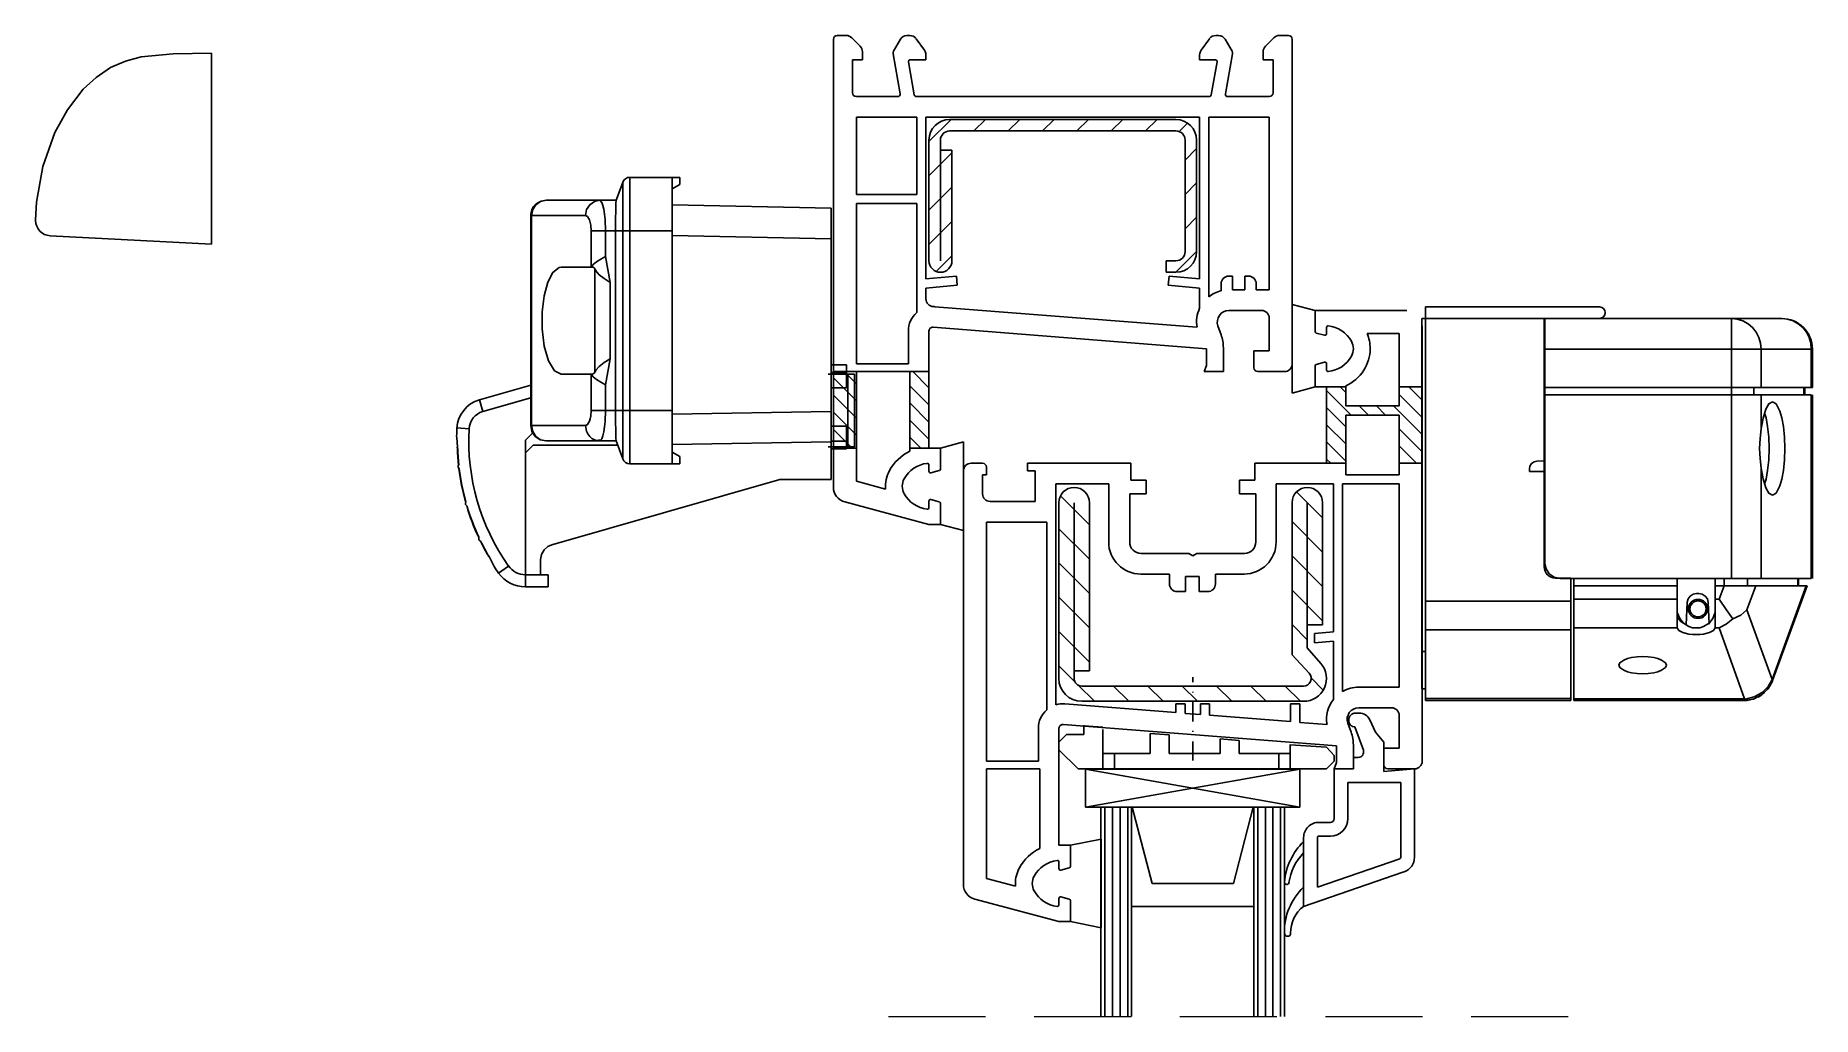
# Model space of a CAD drawing. Extents: x 169 to 401, y 116 to 245.
import ezdxf

# ---------------------------------------------------------------- set-up
doc = ezdxf.new("R2010")
doc.units = 0
doc.linetypes.add('DASHDOT', pattern=[5.039238, 2.519619, -1.25981, 0, -1.25981])
doc.linetypes.add('DASHED', pattern=[19.05, 12.7, -6.35])
doc.layers.get('0').update_dxf_attribs({"linetype": 'CONTINUOUS'})
for name, color, linetype in [('ARMIERUNG', 2, 'CONTINUOUS'), ('DICHTUNG', 2, 'CONTINUOUS'), ('GLAS', 4, 'CONTINUOUS'), ('GLAS-SCHRAFFUR', 9, 'CONTINUOUS'), ('HAUPTPROFIL', 1, 'CONTINUOUS'), ('TEXT', 50, 'CONTINUOUS'), ('ZUSATZPROFILE', 7, 'CONTINUOUS')]:
    doc.layers.add(name, color=color, linetype=linetype)
pattern_1 = [(135, (426.1003, 0), (1.122532, 1.122532), [])]

# ---------------------------------------------------------------- blocks, each defined once
blk = doc.blocks.new('A$C2CFD1AD0')
at = {"color": 7, "linetype": 'CONTINUOUS'}
for p, q in [((0, 12.5), (2.5, 12.46)), ((0, 11.45), (0, 12.5)), ((0, 1.05), (0, 11.45)), ((11.5, 1.6), (11.5, 1.55)), ((0, 0), (0, 1.05)), ((10.55, 0.55), (0, 0))]:
    blk.add_line(p, q, dxfattribs=at)
at = {"color": 7, "linetype": 'CONTINUOUS', "flags": 128}
blk.add_lwpolyline([(2.5, 12.46), (2.5, 12.46), (4.59, 12.26), (5.62, 11.99), (6.6, 11.56), (7.54, 10.92), (8.38, 10.14), (9.41, 8.8), (10.23, 7.31), (11.03, 5.08), (11.45, 2.74), (11.5, 1.6)], dxfattribs=at)
at = {"color": 7, "linetype": 'CONTINUOUS'}
blk.add_arc((10.5, 1.55), 1, 273, 360, dxfattribs=at)
blk = doc.blocks.new('okap standard')
at = {"xscale": 2, "yscale": 2, "zscale": 2}
blk.add_blockref('A$C2CFD1AD0', (-18.83, -17.6), dxfattribs=at)
blk = doc.blocks.new('okap akustyczny do EHA')
at = {"color": 7, "linetype": 'CONTINUOUS'}
for p, q in [((24.61, -2.65), (24.61, -3.59)), ((25.61, -2.65), (24.61, -2.65)), ((24.61, -3.59), (25.61, -4.17)), ((25.61, -2.65), (31.14, -2.65)), ((25.61, -9.65), (25.61, -2.65)), ((31.14, -9.65), (31.14, -2.65)), ((32.93, -5.65), (32.08, -3.31)), ((4.81, -6.7), (25.61, -6.26)), ((4.81, -6.7), (4.81, -10.7)), ((32.93, -5.65), (35.07, -5.65)), ((35.07, -5.65), (42.11, -5.65)), ((36.95, -7.65), (43.99, -7.65)), ((43.99, -7.65), (43.99, -35.15)), ((44.11, -7.65), (43.99, -7.65)), ((44.11, -35.15), (44.11, -7.65)), ((4.81, -10.7), (25.61, -10.26)), ((4.81, -10.7), (4.81, -33.28)), ((25.61, -33.15), (25.61, -9.65)), ((25.61, -9.65), (31.14, -9.65)), ((31.14, -33.15), (31.14, -9.65)), ((32.08, -9.65), (31.14, -9.65)), ((32.08, -9.65), (32.08, -33.15)), ((32.08, -9.65), (33.01, -9.65)), ((33.01, -33.15), (33.01, -9.65)), ((33.01, -9.65), (34.34, -9.65)), ((34.34, -13), (34.34, -9.65)), ((34.34, -9.65), (36.22, -9.65)), ((36.22, -14.4), (36.22, -9.65)), ((33.74, -16.4), (34.34, -13)), ((35.74, -28.18), (35.74, -14.62)), ((36.22, -14.4), (35.99, -14.4)), ((40.11, -14.4), (36.22, -14.4)), ((33.74, -26.4), (33.74, -16.4)), ((2.81, -27.2), (4.81, -27.2)), ((2.81, -27.2), (2.81, -28.2)), ((2.81, -30.2), (2.81, -28.2)), ((2.81, -28.2), (4.81, -28.2)), ((4.81, -30.2), (2.81, -30.2)), ((34.34, -33.15), (34.34, -29.8)), ((35.99, -28.4), (36.22, -28.4)), ((36.22, -28.4), (40.11, -28.4)), ((36.22, -33.15), (36.22, -28.4)), ((44.11, -29.85), (50.82, -31.78)), ((50.38, -33.32), (44.11, -31.52)), ((50.38, -33.32), (50.82, -31.78)), ((4.81, -33.28), (4.81, -37.28)), ((4.81, -33.28), (25.61, -33.64)), ((25.61, -40.15), (25.61, -33.15)), ((25.61, -33.15), (31.14, -33.15)), ((31.14, -40.15), (31.14, -33.15)), ((31.14, -33.15), (32.08, -33.15)), ((32.08, -33.15), (33.01, -33.15)), ((33.01, -33.15), (34.34, -33.15)), ((36.22, -33.15), (34.34, -33.15)), ((2.81, -37.2), (2.81, -35.2)), ((2.81, -35.2), (4.81, -35.2)), ((32.93, -37.14), (32.08, -39.49)), ((32.93, -37.15), (35.07, -37.15)), ((34.94, -37.02), (35.07, -37.15)), ((34.94, -37.08), (35.41, -37.11)), ((35.24, -37.07), (34.99, -37.07)), ((35.4, -37.08), (35.07, -37.15)), ((35.07, -37.15), (39.2, -37.15)), ((43.99, -35.15), (36.95, -35.15)), ((39.2, -37.15), (42.11, -37.15)), ((44.81, -37.07), (43.81, -36.07)), ((43.99, -35.15), (44.11, -35.15)), ((44.81, -37.07), (44.81, -38.7)), ((52.17, -35.55), (53.76, -35.46)), ((53.76, -35.46), (53.76, -35.46)), ((4.81, -37.2), (2.81, -37.2)), ((2.81, -38.2), (2.81, -37.2)), ((4.81, -38.2), (2.81, -38.2)), ((4.81, -37.28), (25.61, -37.64)), ((4.81, -37.28), (4.81, -42.2)), ((24.61, -39.21), (25.61, -38.63)), ((24.61, -40.15), (24.61, -39.21)), ((32.73, -37.7), (43.81, -37.7)), ((43.81, -37.7), (44.81, -38.7)), ((44.81, -38.7), (44.81, -54.67)), ((24.61, -40.15), (25.61, -40.15)), ((25.61, -40.15), (31.14, -40.15)), ((4.81, -42.2), (11.53, -42.2)), ((41.36, -50.75), (11.53, -42.2)), ((42.81, -54.67), (42.81, -52.67)), ((41.81, -56.27), (41.81, -54.67)), ((41.81, -54.67), (42.81, -54.67)), ((44.81, -54.67), (42.81, -54.67)), ((44.81, -54.67), (44.81, -56.27)), ((47.01, -53.53), (48.32, -54.45)), ((48.32, -54.45), (48.32, -54.45)), ((44.81, -56.27), (41.81, -56.27))]:
    blk.add_line(p, q, dxfattribs=at)
at = {"color": 7, "linetype": 'CONTINUOUS', "flags": 128}
for points in [[(32.08, -3.31), (31.93, -3.04), (31.71, -2.83), (31.44, -2.69), (31.14, -2.65)], [(32.08, -3.31), (32.08, -3.79), (32.08, -5.16), (32.08, -7.22), (32.08, -9.65)], [(33.01, -9.65), (33.01, -8.21), (32.99, -6.9), (32.96, -6.02), (32.93, -5.65)], [(34.34, -9.65), (34.39, -8.17), (34.46, -7.47), (34.55, -6.82), (34.66, -6.33), (34.8, -5.93), (35.07, -5.65)], [(35.07, -5.65), (35.79, -5.8), (36.4, -6.23), (36.8, -6.88), (36.95, -7.65)], [(44.11, -7.65), (44.11, -7.65), (44.11, -7.65), (44.11, -7.64), (44.11, -7.63), (44.11, -7.6), (44.1, -7.45), (43.96, -6.88), (43.86, -6.67), (43.77, -6.53), (43.53, -6.23), (43.2, -5.97), (42.76, -5.76), (42.11, -5.65)], [(43.99, -7.65), (43.85, -6.88), (43.44, -6.23), (42.83, -5.8), (42.11, -5.65)], [(36.22, -9.65), (36.27, -8.91), (36.34, -8.55), (36.43, -8.23), (36.68, -7.79), (36.95, -7.65)], [(36.22, -14.4), (35.93, -14.05), (35.49, -13.7), (34.94, -13.35), (34.34, -13)], [(35.63, -14.76), (35.59, -14.9), (35.15, -15.4), (34.51, -15.9), (33.74, -16.4)], [(35.65, -14.79), (35.73, -14.63), (35.82, -14.51), (35.91, -14.42), (35.96, -14.4), (35.97, -14.4), (35.97, -14.4), (35.99, -14.4)], [(40.11, -28.4), (40.99, -27.96), (41.78, -26.68), (42.35, -24.75), (42.62, -22.5), (42.62, -20.24), (42.37, -18.16), (41.89, -16.39), (41.21, -15.09), (40.39, -14.44), (40.11, -14.4)], [(33.74, -26.4), (34.51, -26.9), (35.15, -27.4), (35.59, -27.9), (35.63, -28.03)], [(34.34, -29.8), (34.04, -28.1), (33.74, -26.4)], [(36.22, -28.4), (35.93, -28.75), (35.49, -29.1), (34.94, -29.45), (34.34, -29.8)], [(35.99, -28.4), (35.97, -28.4), (35.97, -28.39), (35.96, -28.39), (35.91, -28.37), (35.82, -28.29), (35.73, -28.17), (35.65, -28.01)], [(32.08, -33.15), (32.08, -35.57), (32.08, -37.63), (32.08, -39.01), (32.08, -39.49)], [(32.93, -37.14), (32.96, -36.77), (32.99, -35.89), (33.01, -34.58), (33.01, -33.15)], [(34.34, -33.15), (34.39, -34.62), (34.46, -35.33), (34.55, -35.98), (34.66, -36.47), (34.8, -36.87), (34.94, -37.02)], [(36.95, -35.15), (36.68, -35.01), (36.43, -34.56), (36.34, -34.24), (36.27, -33.88), (36.22, -33.15)], [(36.95, -35.15), (36.82, -35.88), (36.64, -36.24), (36.4, -36.56), (36.1, -36.82), (35.76, -37.01), (35.4, -37.08)], [(44.11, -35.15), (43.96, -35.91), (43.53, -36.56), (42.88, -36.99), (42.11, -37.15)], [(43.99, -35.15), (43.85, -35.91), (43.44, -36.56), (42.83, -36.99), (42.11, -37.15)], [(53.67, -37.96), (53.72, -37.33), (53.79, -36.76), (53.8, -36.49)], [(32.08, -39.49), (31.93, -39.76), (31.71, -39.97), (31.44, -40.1), (31.14, -40.15)], [(53.46, -40.82), (53.61, -40.57), (53.62, -40.52), (53.62, -40.52)], [(53.62, -40.52), (53.62, -40.52), (53.62, -40.47), (53.53, -40.19)], [(52.44, -45.68), (52.63, -45.47), (52.65, -45.42), (52.65, -45.42)], [(52.65, -45.42), (52.65, -45.41), (52.66, -45.36), (52.61, -45.08)], [(42.81, -52.67), (42.7, -52.01), (42.37, -51.42), (41.87, -50.98), (41.36, -50.75)], [(50.63, -50.31), (50.85, -50.13), (50.88, -50.09), (50.88, -50.08)], [(50.88, -50.08), (50.88, -50.08), (50.9, -50.03), (50.9, -49.74)], [(48.9, -53.6), (49.21, -53), (49.48, -52.44), (49.56, -52.29)]]:
    blk.add_lwpolyline(points, dxfattribs=at)
at = {"color": 7, "linetype": 'CONTINUOUS'}
for centre, radius, start, end in [((49.7, -35.69), 4.07, 3.2218, 74), ((49.7, -35.69), 2.47, 3.2218, 74), ((23.81, -37.15), 28.4, 324.7782, 3.2218), ((23.81, -37.15), 30, 1.2547, 3.2218), ((23.81, -37.15), 29.87, 354.1503, 358.4482), ((23.81, -37.15), 29.91, 354.0789, 358.4482), ((23.81, -37.15), 29.87, 344.6054, 352.9395), ((23.81, -37.15), 29.91, 344.5369, 353.0109), ((23.81, -37.15), 29.87, 335.0605, 343.3946), ((23.81, -37.15), 29.91, 334.9871, 343.475), ((23.81, -37.15), 29.87, 329.5518, 333.8497), ((23.81, -37.15), 29.91, 329.5518, 333.9327), ((44.81, -51.97), 2.69, 270, 324.7782), ((44.81, -51.97), 4.29, 270, 324.7782), ((23.81, -37.15), 30, 324.7782, 326.7453)]:
    blk.add_arc(centre, radius, start, end, dxfattribs=at)
blk = doc.blocks.new('łącznik_akustyczny_do_EHA')
at = {"color": 7, "linetype": 'CONTINUOUS'}
for p, q in [((19, 51.26), (-3.75, 51.26)), ((19, 51.26), (19, 49.76)), ((3.5, 49.76), (-3.75, 49.76)), ((19, 49.76), (3.5, 49.76)), ((3.5, 45.76), (3.5, 49.76)), ((19, 49.76), (19, 45.76)), ((19, 49.76), (19.5, 49.76)), ((19.5, 6.17), (19.5, 49.76)), ((3.5, 17.26), (3.5, 45.76)), ((19, 45.76), (19, 12.75)), ((2, 15.76), (0, 15.76)), ((0, 15.76), (0, 12.75)), ((0, 12.75), (0, 8.99)), ((0, 12.75), (19, 12.75)), ((19, 12.75), (19, 8.99)), ((0, 0), (0, 8.99)), ((0, 8.99), (19, 8.99)), ((19, 8.99), (19, 0)), ((19, 6.17), (19.5, 6.17)), ((19.5, 1.26), (19.5, 6.17)), ((0, -0.24), (0, 0)), ((19, 0), (0, 0)), ((19, 1.26), (19.5, 1.26)), ((19, -0.24), (0, -0.24)), ((19, 0), (19, -0.24))]:
    blk.add_line(p, q, dxfattribs=at)
for centre, radius, start, end in [((-3.75, 50.51), 0.75, 90, 270), ((2, 17.26), 1.5, 270, 360)]:
    blk.add_arc(centre, radius, start, end, dxfattribs=at)
blk = doc.blocks.new('A$C306F5713')
at = {"color": 7, "linetype": 'CONTINUOUS'}
for p, q in [((1, 25), (13.21, 25)), ((1, 25), (1, 23)), ((11, 25), (16.5, 25)), ((13.21, 25), (16.5, 25)), ((13.21, 23), (13.21, 25)), ((1, 23), (13.21, 23)), ((1, 23), (1, 20.5)), ((13.21, 23), (15.15, 23)), ((13.21, 23), (13.21, 20.5)), ((15.15, 23), (18.43, 23)), ((15.15, 20.5), (15.15, 23)), ((18.43, 23), (18.5, 23)), ((18.43, 23), (18.43, 20.5)), ((18.5, 23), (18.5, 20.5)), ((1, 20.5), (13.21, 20.5)), ((1, 20.5), (1, 20)), ((1, 20), (13.21, 20)), ((1, 9), (1, 20)), ((13.21, 20.5), (13.21, 20)), ((13.21, 20.5), (15.15, 20.5)), ((13.21, 20), (13.21, 8)), ((13.21, 20), (14.66, 20)), ((15.15, 20), (13.21, 20)), ((14.66, 20), (14.66, 20.5)), ((15.15, 20.5), (18.43, 20.5)), ((15.15, 17.78), (15.15, 20)), ((15.15, 20), (18.43, 20)), ((17.95, 20.5), (17.95, 20)), ((18, 20), (18, 20.5)), ((18.43, 20.5), (18.5, 20.5)), ((18.43, 20), (18.43, 8)), ((18.5, 20), (18.5, 8)), ((0, 15), (0, 15.17)), ((0.47, 15.67), (1, 15.7)), ((15.15, 8), (15.15, 15.22)), ((1, 15), (0, 15)), ((13.21, 8), (2, 8)), ((2.9, 8), (2.9, 7.5)), ((2.9, 7.5), (2.9, 6.63)), ((2.9, 7.5), (9.65, 7.5)), ((9.65, 8), (9.65, 7.5)), ((9.65, 7.5), (9.65, 6.63)), ((11.08, 7), (10.92, 7)), ((12.15, 8), (12.15, 7.5)), ((12.15, 7.5), (12.15, 6.63)), ((12.15, 7.5), (12.73, 7.5)), ((12.73, 7.5), (12.4, 6.63)), ((12.73, 8), (13.04, 8)), ((12.73, 7.5), (12.73, 8)), ((12.73, 7.5), (14.8, 7.5)), ((13.21, 8), (15.15, 8)), ((14.8, 7.5), (14.22, 5.94)), ((14.25, 8), (14.25, 7.5)), ((14.8, 7.5), (18.09, 7.5)), ((18.43, 8), (15.15, 8)), ((15.86, 1.38), (18.09, 7.5)), ((18.15, 7.5), (15.9, 1.32)), ((17.54, 7.5), (17.54, 8)), ((17.58, 8), (17.58, 7.5)), ((18.09, 7.5), (18.15, 7.5)), ((2.9, 6.63), (9.65, 6.63)), ((2.9, 6.63), (2.9, 4.75)), ((9.65, 6.63), (9.65, 6)), ((9.65, 6), (9.65, 4.77)), ((10.32, 6.43), (10.24, 4.96)), ((11.75, 5.01), (11.68, 6.43)), ((12.15, 6.63), (12.4, 6.63)), ((12.15, 6.63), (12.15, 6)), ((12.15, 6), (12.15, 4.77)), ((14.22, 5.94), (15.86, 1.38)), ((2.9, 4.75), (2.9, 0.12)), ((9.65, 4.75), (2.9, 4.75)), ((9.65, 4.75), (9.65, 4.77)), ((12.15, 4.77), (12.15, 4.75)), ((12.15, 4.75), (12.4, 4.75)), ((12.4, 4.75), (14.06, 0.12)), ((15.86, 1.38), (15.85, 1.34)), ((15.89, 1.28), (15.9, 1.32)), ((14.06, 0.12), (2.9, 0.12)), ((2.9, 0.12), (2.9, 0)), ((14.08, 0), (14.02, 0)), ((14.06, 0.12), (14.12, 0.1)), ((14.02, 0), (2.9, 0)), ((14.02, 0), (11.15, 0))]:
    blk.add_line(p, q, dxfattribs=at)
at = {"color": 7, "linetype": 'CONTINUOUS', "flags": 128}
for points in [[(13.21, 25), (13.59, 24.96), (13.95, 24.85), (14.29, 24.66), (14.58, 24.41), (14.82, 24.11), (15, 23.77), (15.11, 23.39), (15.15, 23)], [(18.43, 23), (18.39, 23.39), (18.28, 23.77), (18.11, 24.11), (17.87, 24.41), (17.57, 24.66), (17.24, 24.85), (16.88, 24.96), (16.5, 25)], [(15.89, 19.55), (15.66, 19.43), (15.45, 19.07), (15.27, 18.49), (15.15, 17.78)], [(15.37, 18.83), (15.47, 18.51), (15.57, 17.94), (15.64, 17.25), (15.67, 16.5), (15.64, 15.75), (15.57, 15.06), (15.47, 14.49), (15.37, 14.17)], [(15.89, 13.45), (16.12, 13.57), (16.38, 14.06), (16.5, 14.49), (16.61, 15.06), (16.68, 15.75), (16.7, 16.5), (16.68, 17.25), (16.61, 17.94), (16.5, 18.51), (16.38, 18.94), (16.12, 19.43), (15.89, 19.55)], [(15.15, 15.22), (15.08, 15.84), (15.05, 16.5), (15.08, 17.16), (15.15, 17.78)], [(0, 15.17), (0.03, 15.35), (0.14, 15.51), (0.3, 15.63), (0.47, 15.67)], [(15.15, 15.22), (15.27, 14.51), (15.45, 13.93), (15.66, 13.57), (15.89, 13.45)], [(2, 8), (1.62, 8.08), (1.29, 8.29), (1.08, 8.62), (1, 9)], [(10.92, 7), (10.7, 6.96), (10.51, 6.84), (10.37, 6.65), (10.32, 6.43)], [(11.68, 6.43), (11.63, 6.65), (11.49, 6.84), (11.3, 6.96), (11.08, 7)], [(12.4, 6.63), (12.87, 5.96), (13.29, 5.34)], [(13.29, 5.34), (13.83, 5.6), (14.22, 5.94)], [(9.65, 5.47), (9.67, 5.43), (9.92, 5.16), (10.06, 5.07)], [(12.15, 4.75), (12.04, 4.59), (11.77, 4.45), (11.38, 4.35), (11.14, 4.33), (10.9, 4.32), (10.66, 4.33), (10.42, 4.35), (10.03, 4.45), (9.76, 4.59), (9.65, 4.75)], [(12.12, 5.71), (11.98, 5.37), (11.74, 5.07), (11.37, 4.84), (11.14, 4.77), (10.9, 4.75), (10.66, 4.77), (10.43, 4.84), (10.06, 5.07), (9.82, 5.37), (9.68, 5.71)], [(13.29, 5.34), (12.86, 4.99), (12.4, 4.75)], [(8.95, 2.31), (8.89, 2.47), (8.64, 2.65), (8.4, 2.75), (8.13, 2.81), (7.77, 2.86), (7.4, 2.88), (7.03, 2.86), (6.67, 2.81), (6.4, 2.75), (6.16, 2.65), (5.91, 2.47), (5.85, 2.31)], [(5.85, 2.31), (5.91, 2.16), (6.16, 1.98), (6.4, 1.88), (6.67, 1.82), (7.03, 1.77), (7.4, 1.75), (7.77, 1.77), (8.13, 1.82), (8.4, 1.88), (8.64, 1.98), (8.89, 2.16), (8.95, 2.31)], [(14.08, 0), (14.65, 0.1), (15.18, 0.37), (15.6, 0.78), (15.89, 1.28)], [(15.85, 1.34), (15.6, 0.91), (15.21, 0.52), (14.7, 0.24), (14.12, 0.1)], [(15.85, 1.34), (15.85, 1.3), (15.85, 1.27), (15.85, 1.24), (15.87, 1.24), (15.87, 1.25), (15.88, 1.26), (15.89, 1.28)], [(14.12, 0.1), (14.15, 0.1), (14.17, 0.08), (14.19, 0.06), (14.19, 0.03), (14.16, 0.01), (14.13, 0), (14.08, 0)]]:
    blk.add_lwpolyline(points, dxfattribs=at)
at = {"color": 7, "linetype": 'CONTINUOUS'}
for radius in [0.625, 0.525]:
    blk.add_circle((11.02, 6), radius, dxfattribs=at)
for centre, start, end in [((16.5, 23), 0, 90), ((14.02, 2), 319.148, 340), ((14.02, 2), 271.1658, 291.8144), ((14.02, 2), 297.7692, 313.2838)]:
    blk.add_arc(centre, 2, start, end, dxfattribs=at)
blk = doc.blocks.new('NAWIEWNIK_EHA')
at = {"xscale": -2, "yscale": 2, "zscale": 2}
blk.add_blockref('A$C306F5713', (31.72, -2.76), dxfattribs=at)
blk = doc.blocks.new('nawiewnik EHA')
at = {"color": 7}
blk.add_blockref('NAWIEWNIK_EHA', (16.51, -57.05), dxfattribs=at)

msp = doc.modelspace()

# ---------------------------------------------------------------- hatches: boundary and pattern name
h = msp.add_hatch()
h.set_pattern_fill('ANSI31', scale=0.5, angle=180, style=0)
h.set_pattern_definition(pattern_1)
h.paths.add_polyline_path([(283.19, 200.89), (285.69, 200.89), (285.69, 190.89), (283.19, 190.89)])
h.paths.add_polyline_path([(273.19, 200.89), (276.19, 200.89), (276.19, 190.89), (273.19, 190.89)])
h = msp.add_hatch()
h.set_pattern_fill('ANSI31', scale=0.5, angle=180, style=0)
h.set_pattern_definition(pattern_1)
h.paths.add_polyline_path([(347.19, 195.19), (340.19, 195.19), (340.19, 188.89), (337.69, 188.89), (337.69, 198.89), (340.19, 198.89), (340.19, 196.39), (347.19, 196.39), (347.19, 198.89), (350.19, 198.89), (350.19, 188.89), (347.19, 188.89)])

# ---------------------------------------------------------------- linework, layer by layer
at = {"color": 7}
for p, q in [((285.69, 231), (288.58, 233.89)), ((291.57, 232.39), (293.07, 233.89)), ((296.06, 232.39), (297.56, 233.89)), ((300.55, 232.39), (302.05, 233.89)), ((305.04, 232.39), (306.54, 233.89)), ((309.53, 232.39), (311.03, 233.89)), ((314.02, 232.39), (315.52, 233.89)), ((318.42, 232.3), (319.52, 233.41)), ((285.69, 226.51), (288.69, 229.51)), ((319.19, 228.58), (320.69, 230.08)), ((319.19, 224.09), (320.69, 225.59)), ((285.69, 222.02), (288.69, 225.02)), ((319.19, 219.6), (320.69, 221.1)), ((285.69, 217.53), (288.69, 220.53)), ((317.97, 213.89), (320.69, 216.61)), ((286.64, 213.99), (288.69, 216.04)), ((276.19, 200.89), (273.19, 200.89)), ((282.99, 200.89), (285.69, 200.89)), ((285.69, 190.89), (285.69, 200.89)), ((337.69, 198.89), (340.19, 198.89)), ((347.19, 198.89), (350.19, 198.89)), ((276.19, 190.89), (273.19, 190.89)), ((285.69, 190.89), (283.19, 190.89)), ((337.69, 188.89), (340.19, 188.89)), ((347.19, 188.89), (350.19, 188.89)), ((302.88, 184.61), (306.67, 180.82)), ((333.77, 185.15), (337.17, 181.75)), ((302.67, 180.33), (306.67, 176.33)), ((333.17, 181.26), (337.17, 177.26)), ((333.17, 176.77), (337.17, 172.77)), ((302.67, 175.84), (306.67, 171.84)), ((333.17, 172.28), (337.17, 168.28)), ((302.67, 171.35), (306.67, 167.35)), ((333.17, 167.79), (335.17, 165.79)), ((302.67, 166.86), (306.67, 162.86)), ((302.67, 162.37), (304.79, 160.25)), ((335.67, 160.8), (337.26, 159.21)), ((305.2, 159.85), (307.32, 157.73)), ((309.81, 159.73), (311.81, 157.73)), ((314.3, 159.73), (316.3, 157.73)), ((318.79, 159.73), (320.79, 157.73)), ((323.28, 159.73), (325.28, 157.73)), ((327.77, 159.73), (329.77, 157.73)), ((332.26, 159.73), (334.26, 157.73))]:
    msp.add_line(p, q, dxfattribs=at)
at = {"color": 7, "linetype": 'CONTINUOUS'}
for p, q in [((272.52, 200.56), (275.06, 200.56)), ((275.06, 200.56), (275.06, 191.06)), ((275.96, 200.56), (275.06, 200.56)), ((275.96, 200.56), (275.96, 191.06)), ((275.06, 191.06), (272.52, 191.06)), ((275.06, 191.06), (275.96, 191.06))]:
    msp.add_line(p, q, dxfattribs=at)
at = {"color": 5, "linetype": 'DASHED', "lineweight": 0}
msp.add_line((280.39, 116.47), (374.17, 116.47), dxfattribs=at)
at = {"layer": 'ARMIERUNG', "color": 7}
for p, q in [((288.39, 233.89), (317.99, 233.89)), ((285.69, 215.39), (285.69, 231.19)), ((287.19, 231.19), (287.19, 215.39)), ((317.99, 232.39), (288.39, 232.39)), ((319.19, 216.59), (319.19, 231.19)), ((320.69, 231.19), (320.69, 216.59)), ((287.19, 229.89), (288.69, 229.89)), ((288.69, 229.89), (288.69, 215.39)), ((287.19, 213.89), (287.19, 213.89)), ((316.69, 215.39), (317.99, 215.39)), ((316.69, 213.89), (316.69, 215.39)), ((317.99, 213.89), (316.69, 213.89)), ((302.67, 160.73), (302.67, 183.73)), ((302.67, 160.73), (302.67, 183.73)), ((302.67, 160.73), (302.67, 183.73)), ((304.67, 183.73), (304.67, 160.73)), ((306.67, 183.73), (306.67, 161.73)), ((306.67, 183.73), (306.67, 161.73)), ((306.67, 161.73), (306.67, 183.73)), ((306.67, 161.73), (306.67, 183.73)), ((333.17, 163.82), (333.17, 183.73)), ((333.17, 163.82), (333.17, 183.73)), ((333.17, 183.73), (333.17, 163.82)), ((333.17, 183.73), (333.17, 163.82)), ((335.17, 183.73), (335.17, 164.73)), ((337.17, 183.73), (337.17, 167.73)), ((337.17, 183.73), (337.17, 167.73)), ((337.17, 167.73), (337.17, 183.73)), ((337.17, 167.73), (337.17, 183.73)), ((335.17, 167.73), (337.17, 167.73)), ((337.17, 167.73), (335.17, 167.73)), ((335.17, 167.73), (337.17, 167.73)), ((335.17, 167.73), (337.17, 167.73)), ((335.17, 167.73), (335.17, 164.73)), ((335.17, 164.73), (335.17, 167.73)), ((335.17, 164.73), (335.17, 167.73)), ((335.41, 161.4), (333.17, 163.82)), ((335.41, 161.4), (333.17, 163.82)), ((333.17, 163.82), (335.41, 161.4)), ((333.17, 163.82), (335.41, 161.4)), ((335.17, 164.73), (336.94, 162.69)), ((335.17, 164.73), (336.94, 162.69)), ((336.94, 162.69), (335.17, 164.73)), ((336.94, 162.69), (335.17, 164.73)), ((306.67, 161.73), (304.67, 161.73)), ((306.67, 161.73), (304.67, 161.73)), ((304.67, 161.73), (306.67, 161.73)), ((304.67, 161.73), (306.67, 161.73)), ((304.67, 161.73), (304.67, 160.73)), ((304.67, 160.73), (304.67, 161.73)), ((304.67, 160.73), (304.67, 161.73)), ((305.67, 159.73), (334.67, 159.73)), ((305.67, 159.73), (334.67, 159.73)), ((334.67, 159.73), (305.67, 159.73)), ((334.67, 159.73), (305.67, 159.73)), ((334.67, 157.73), (305.67, 157.73)), ((334.67, 157.73), (305.67, 157.73)), ((305.67, 157.73), (334.67, 157.73)), ((305.67, 157.73), (334.67, 157.73))]:
    msp.add_line(p, q, dxfattribs=at)
for centre, radius, start, end in [((288.39, 231.19), 2.7, 90, 180), ((317.99, 231.19), 2.7, 0, 90), ((288.39, 231.19), 1.2, 90, 180), ((317.99, 231.19), 1.2, 0, 90), ((317.99, 216.59), 1.2, 270, 360), ((317.99, 216.59), 2.7, 270, 360), ((287.19, 215.39), 1.5, 180, 270), ((287.19, 215.39), 1.5, 270, 360), ((304.67, 183.73), 2, 0, 180), ((304.67, 183.73), 2, 0, 180), ((304.67, 183.73), 2, 0, 180), ((335.17, 183.73), 2, 0, 180), ((335.17, 183.73), 2, 0, 180), ((335.17, 183.73), 2, 0, 180), ((335.17, 183.73), 2, 0, 180), ((334.67, 160.73), 3, 270, 40.9661), ((334.67, 160.73), 3, 270, 40.9661), ((334.67, 160.73), 3, 270, 40.9661), ((305.67, 160.73), 3, 180, 270), ((305.67, 160.73), 3, 180, 270), ((305.67, 160.73), 3, 180, 270), ((305.67, 160.73), 3, 180, 270), ((305.67, 160.73), 1, 180, 270), ((305.67, 160.73), 1, 180, 270), ((305.67, 160.73), 1, 180, 270), ((305.67, 160.73), 1, 180, 270), ((334.67, 160.73), 1, 270, 42.7348), ((334.67, 160.73), 1, 270, 42.7348), ((334.67, 160.73), 1, 270, 42.7348)]:
    msp.add_arc(centre, radius, start, end, dxfattribs=at)
at = {"layer": 'DICHTUNG', "color": 7}
for p, q in [((336.19, 208.89), (333.19, 209.69)), ((333.19, 209.69), (333.19, 198.08)), ((336.19, 198.89), (333.19, 198.08)), ((290.19, 191.69), (287.19, 190.89)), ((290.19, 191.69), (290.19, 180.08)), ((287.19, 180.89), (290.19, 180.08)), ((308.19, 139.69), (304.19, 138.89)), ((308.19, 139.69), (308.19, 128.08)), ((304.19, 128.89), (308.19, 128.08))]:
    msp.add_line(p, q, dxfattribs=at)
for centre, major_axis, start_param, end_param in [((340.68, 133.32), (8.53, 0), 2.350255, 3.052757), ((339.88, 132.93), (7.19, 0), 2.379613, 2.991072), ((340.21, 127.56), (8.03, 0), 2.329734, 3.167676), ((332.48, 134.05), (0.3, 0), 3.053157, 4.712389), ((332.48, 134.05), (0.3, 0), 4.712389, 6.133203), ((337.27, 127.47), (4.29, 0), 2.218295, 3.163411), ((332.59, 127.37), (0.4, 0), 3.167676, 4.712389)]:
    msp.add_ellipse(centre, major_axis=major_axis, ratio=1, start_param=start_param, end_param=end_param, dxfattribs=at)
at = {"layer": 'DICHTUNG'}
msp.add_ellipse((332.59, 127.37), major_axis=(0.4, 0), ratio=1, start_param=4.712389, end_param=6.305004, dxfattribs=at)
at = {"layer": 'GLAS', "color": 7}
for p, q in [((303.69, 153.39), (302.69, 152.39)), ((305.94, 153.39), (303.69, 153.39)), ((305.84, 154.52), (305.79, 154.52)), ((308.44, 154.33), (305.94, 154.52)), ((305.94, 153.39), (305.94, 154.52)), ((306.04, 154.52), (306.09, 154.52)), ((308.44, 150.89), (308.44, 154.05)), ((314.6, 153.53), (317.1, 153.33)), ((314.6, 150.89), (314.6, 153.53)), ((302.69, 152.39), (302.69, 151.39)), ((302.69, 151.39), (305.19, 148.89)), ((317.1, 150.89), (317.1, 153.33)), ((323.77, 152.81), (326.27, 152.61)), ((323.77, 150.89), (323.77, 152.81)), ((326.27, 150.89), (326.27, 152.61)), ((332.94, 150.89), (332.94, 152.08)), ((337.69, 151.71), (332.94, 152.04)), ((338.69, 150.63), (337.69, 151.71)), ((305.94, 148.89), (305.19, 148.89)), ((308.44, 148.89), (305.94, 148.89)), ((306.18, 148.87), (306.18, 143.87)), ((334.18, 148.87), (306.18, 148.87)), ((308.44, 150.89), (308.44, 148.89)), ((308.44, 150.89), (309.94, 150.89)), ((308.44, 148.89), (309.94, 148.89)), ((309.94, 150.89), (314.6, 150.89)), ((309.94, 150.89), (309.94, 148.89)), ((309.94, 148.89), (331.44, 148.89)), ((317.1, 150.89), (323.77, 150.89)), ((326.27, 150.89), (331.44, 150.89)), ((331.44, 150.89), (332.94, 150.89)), ((331.44, 150.89), (331.44, 148.89)), ((331.44, 148.89), (332.94, 148.89)), ((332.94, 150.89), (332.94, 148.89)), ((335.44, 148.89), (332.94, 148.89)), ((334.18, 143.87), (334.18, 148.87)), ((337.69, 148.89), (335.44, 148.89)), ((337.69, 148.89), (338.69, 149.89)), ((338.69, 149.89), (338.69, 150.63)), ((306.18, 143.87), (334.18, 143.87)), ((312.18, 143.87), (308.18, 143.87)), ((308.18, 143.87), (308.18, 116.47)), ((312.18, 143.87), (312.18, 116.47)), ((332.18, 143.87), (328.18, 143.87)), ((328.18, 143.87), (328.18, 116.47)), ((332.18, 143.87), (332.18, 116.47))]:
    msp.add_line(p, q, dxfattribs=at)
at = {"layer": 'GLAS-SCHRAFFUR', "color": 7}
for p, q in [((334.18, 143.87), (306.18, 148.87)), ((306.18, 143.87), (334.18, 148.87)), ((308.68, 143.87), (308.68, 116.47)), ((309.68, 143.87), (309.68, 116.47)), ((310.68, 143.87), (310.68, 116.47)), ((311.68, 143.87), (311.68, 116.47)), ((314.86, 133.87), (312.28, 143.87)), ((328.08, 143.87), (325.51, 133.87)), ((328.68, 143.87), (328.68, 116.47)), ((329.68, 143.87), (329.68, 116.47)), ((330.68, 143.87), (330.68, 116.47)), ((331.68, 143.87), (331.68, 116.47)), ((314.86, 133.87), (325.51, 133.87)), ((312.28, 130.87), (328.08, 130.87))]:
    msp.add_line(p, q, dxfattribs=at)
at = {"layer": 'HAUPTPROFIL', "color": 7}
for p, q in [((273.19, 244.39), (273.19, 185.77)), ((274.87, 244.89), (273.69, 244.89)), ((276.69, 243.48), (275.58, 244.59)), ((281.95, 244.39), (281.05, 242.84)), ((283.18, 244.89), (282.81, 244.89)), ((285.09, 242.95), (283.99, 244.47)), ((322.38, 244.47), (321.28, 242.95)), ((323.56, 244.89), (323.19, 244.89)), ((325.32, 242.84), (324.42, 244.39)), ((330.79, 244.59), (329.68, 243.48)), ((332.69, 244.89), (331.5, 244.89)), ((333.19, 201.89), (333.19, 244.39)), ((276.99, 241.69), (276.99, 242.77)), ((280.99, 242.5), (281.92, 237.24)), ((285.29, 241.69), (285.29, 242.36)), ((321.09, 242.36), (321.09, 241.69)), ((324.45, 237.24), (325.38, 242.5)), ((329.39, 242.77), (329.39, 241.69)), ((275.69, 237.39), (275.69, 241.69)), ((275.69, 241.69), (276.99, 241.69)), ((283.77, 237.13), (283.01, 241.45)), ((283.2, 241.69), (285.29, 241.69)), ((321.09, 241.69), (323.17, 241.69)), ((323.36, 241.45), (322.6, 237.13)), ((329.39, 241.69), (330.69, 241.69)), ((330.69, 241.69), (330.69, 237.39)), ((281.62, 236.89), (276.19, 236.89)), ((322.31, 236.89), (284.06, 236.89)), ((330.19, 236.89), (324.75, 236.89)), ((284.09, 234.19), (276.19, 234.19)), ((276.19, 234.19), (276.19, 224.09)), ((284.09, 224.09), (284.09, 234.19)), ((321.09, 234.19), (285.29, 234.19)), ((285.29, 234.19), (285.29, 213.04)), ((321.09, 213.04), (321.09, 234.19)), ((330.19, 234.19), (322.29, 234.19)), ((322.29, 234.19), (322.29, 210.69)), ((330.19, 211.59), (330.19, 234.19)), ((276.19, 224.09), (284.09, 224.09)), ((284.09, 222.89), (276.19, 222.89)), ((276.19, 222.89), (276.19, 201.89)), ((284.09, 208.62), (284.09, 222.89)), ((285.29, 213.04), (289.29, 213.39)), ((289.39, 212.19), (285.29, 211.83)), ((285.29, 211.83), (285.29, 210.4)), ((289.29, 213.39), (289.39, 212.19)), ((316.98, 212.19), (317.09, 213.39)), ((321.09, 211.83), (316.98, 212.19)), ((317.09, 213.39), (321.09, 213.04)), ((321.09, 209.18), (321.09, 211.83)), ((323.89, 211.47), (323.89, 212.39)), ((324.89, 213.39), (325.39, 213.39)), ((325.39, 213.39), (325.39, 211.59)), ((325.39, 211.59), (326.99, 211.59)), ((326.99, 211.59), (326.99, 213.39)), ((326.99, 213.39), (327.49, 213.39)), ((328.49, 212.39), (328.49, 211.59)), ((328.49, 211.59), (330.19, 211.59)), ((286.44, 209.39), (320.74, 206.69)), ((286.44, 209.39), (286.44, 209.39)), ((284.09, 208.62), (284.09, 208.62)), ((323.89, 205.7), (323.47, 206.88)), ((324.89, 208.89), (329.19, 208.89)), ((330.19, 207.89), (330.19, 203.59)), ((348.19, 208.89), (336.19, 208.89)), ((336.19, 208.89), (336.19, 206.13)), ((350.19, 149.89), (350.19, 206.89)), ((282.99, 201.89), (282.99, 206.2)), ((285.69, 190.89), (285.69, 206.2)), ((286.22, 206.7), (321.99, 203.89)), ((336.33, 205.94), (337.43, 205.64)), ((337.69, 205.84), (337.69, 206.69)), ((347.19, 205.89), (342.99, 205.89)), ((347.19, 196.39), (347.19, 205.89)), ((321.99, 203.89), (321.99, 201.71)), ((324.19, 200.89), (324.19, 204.02)), ((330.19, 203.59), (328.19, 203.59)), ((328.19, 203.59), (328.19, 201.39)), ((276.19, 201.89), (282.99, 201.89)), ((276.19, 200.89), (276.19, 186.54)), ((282.99, 200.89), (276.19, 200.89)), ((283.19, 200.89), (282.99, 200.89)), ((283.19, 190.47), (283.19, 200.89)), ((321.99, 201.71), (321.69, 200.89)), ((321.69, 200.89), (324.19, 200.89)), ((328.69, 200.89), (332.19, 200.89)), ((336.19, 201.64), (336.19, 198.89)), ((337.43, 202.13), (336.33, 201.84)), ((337.69, 201.09), (337.69, 201.94)), ((336.19, 198.89), (337.69, 198.89)), ((337.69, 198.89), (337.69, 188.89)), ((340.19, 199), (340.19, 196.39)), ((340.19, 196.39), (347.19, 196.39)), ((340.19, 195.19), (347.19, 195.19)), ((340.19, 187.39), (340.19, 195.19)), ((347.19, 195.19), (347.19, 187.39)), ((287.19, 190.89), (285.69, 190.89)), ((287.19, 188.13), (287.19, 190.89)), ((285.69, 188.69), (285.69, 187.84)), ((292.69, 188.89), (291.19, 188.89)), ((293.19, 187.39), (293.19, 188.39)), ((312.09, 188.89), (298.59, 188.89)), ((298.59, 188.89), (298.59, 187.89)), ((312.09, 186.69), (312.09, 188.89)), ((337.69, 188.89), (328.29, 188.89)), ((328.29, 188.89), (328.29, 186.69)), ((276.19, 186.54), (280, 185.52)), ((285.94, 187.64), (287.04, 187.94)), ((290.19, 187.89), (290.19, 133.77)), ((292.69, 187.39), (293.19, 187.39)), ((292.69, 184.89), (292.69, 187.39)), ((299.59, 187.89), (298.59, 187.89)), ((299.59, 187.89), (299.59, 183.89)), ((309.19, 186.19), (302.29, 186.19)), ((302.29, 186.19), (302.29, 181.19)), ((309.19, 178.59), (309.19, 186.19)), ((314.09, 186.69), (312.09, 186.69)), ((314.09, 184.89), (314.09, 186.69)), ((328.29, 186.69), (326.29, 186.69)), ((326.29, 186.69), (326.29, 184.89)), ((338.59, 186.19), (331.09, 186.19)), ((331.09, 186.19), (331.09, 178.59)), ((338.59, 166.81), (338.59, 186.19)), ((339.79, 186.19), (339.79, 159.02)), ((347.19, 186.19), (339.79, 186.19)), ((347.19, 187.39), (340.19, 187.39)), ((347.19, 159.59), (347.19, 186.19)), ((274.67, 183.84), (285.69, 180.89)), ((285.69, 183.94), (285.69, 183.09)), ((287.04, 183.84), (285.94, 184.13)), ((287.19, 180.89), (287.19, 183.64)), ((299.59, 183.89), (293.69, 183.89)), ((311.94, 178.59), (311.94, 184.89)), ((311.94, 184.89), (314.09, 184.89)), ((326.29, 184.89), (328.44, 184.89)), ((328.44, 184.89), (328.44, 178.59)), ((285.69, 180.89), (287.19, 180.89)), ((293.19, 181.19), (293.19, 149.89)), ((301.09, 181.19), (293.19, 181.19)), ((301.09, 156.62), (301.09, 181.19)), ((302.29, 181.19), (302.29, 157.27)), ((319.67, 177.09), (313.44, 177.09)), ((320.19, 176.79), (319.67, 177.09)), ((320.7, 177.09), (320.19, 176.79)), ((326.94, 177.09), (320.7, 177.09)), ((317.14, 174.39), (313.39, 174.39)), ((317.14, 173.09), (317.14, 174.39)), ((326.89, 174.39), (323.14, 174.39)), ((323.14, 174.39), (323.14, 173.09)), ((319.24, 172.09), (318.14, 172.09)), ((320.19, 174.09), (319.24, 174.09)), ((319.24, 174.09), (319.24, 172.09)), ((321.04, 174.09), (320.19, 174.09)), ((321.04, 172.09), (321.04, 174.09)), ((322.14, 172.09), (321.04, 172.09)), ((336.09, 166.59), (338.59, 166.81)), ((336.09, 165.39), (336.09, 166.59)), ((338.59, 165.61), (336.09, 165.39)), ((338.59, 157.99), (338.59, 165.61)), ((341.89, 159.59), (347.19, 159.59)), ((303.44, 157.39), (317.99, 156.25)), ((317.99, 157.39), (319.19, 157.39)), ((317.99, 156.25), (317.99, 157.39)), ((319.19, 157.39), (319.19, 156.15)), ((319.19, 156.15), (321.19, 156)), ((321.19, 157.39), (322.39, 157.39)), ((321.19, 156), (321.19, 157.39)), ((322.39, 157.39), (322.39, 155.9)), ((322.39, 155.9), (332.99, 155.07)), ((332.99, 157.39), (334.19, 157.39)), ((332.99, 155.07), (332.99, 157.39)), ((334.19, 157.39), (334.19, 154.97)), ((341.89, 156.89), (346.19, 156.89)), ((347.19, 155.89), (347.19, 151.59)), ((299.99, 149.89), (299.99, 154.2)), ((302.69, 138.89), (302.69, 154.2)), ((303.22, 154.7), (338.99, 151.89)), ((334.19, 154.97), (337.74, 154.69)), ((340.89, 153.7), (340.47, 154.88)), ((338.99, 151.89), (338.99, 149.71)), ((341.19, 148.89), (341.19, 152.02)), ((347.19, 151.59), (345.19, 151.59)), ((345.19, 151.59), (345.19, 149.39)), ((293.19, 149.89), (299.99, 149.89)), ((300.19, 148.89), (293.19, 148.89)), ((293.19, 148.89), (293.19, 134.54)), ((300.19, 138.47), (300.19, 148.89)), ((338.99, 149.71), (338.69, 148.89)), ((338.69, 148.89), (341.19, 148.89)), ((345.69, 148.89), (349.19, 148.89)), ((304.19, 138.89), (302.69, 138.89)), ((304.19, 136.13), (304.19, 138.89)), ((302.69, 136.69), (302.69, 135.84)), ((302.94, 135.64), (304.04, 135.94)), ((293.19, 134.54), (296.99, 133.52)), ((296.99, 133.52), (296.99, 133.89)), ((291.67, 131.84), (302.69, 128.89)), ((302.69, 131.94), (302.69, 131.09)), ((304.04, 131.84), (302.94, 132.13)), ((304.19, 128.89), (304.19, 131.64)), ((302.69, 128.89), (304.19, 128.89))]:
    msp.add_line(p, q, dxfattribs=at)
for centre, radius, start, end in [((273.69, 244.39), 0.5, 90, 180), ((274.87, 243.89), 1, 45, 90), ((282.81, 243.89), 1, 90, 150), ((283.18, 243.89), 1, 36, 90), ((323.19, 243.89), 1, 90, 144), ((323.56, 243.89), 1, 30, 90), ((331.5, 243.89), 1, 90, 135), ((332.69, 244.39), 0.5, 360, 90), ((275.99, 242.77), 1, 360, 45), ((281.49, 242.59), 0.5, 150, 190.1331), ((284.29, 242.36), 1, 0, 36), ((322.09, 242.36), 1, 144, 180), ((324.89, 242.59), 0.5, 349.8669, 30), ((330.39, 242.77), 1, 135, 180), ((283.2, 241.49), 0.2, 90, 190), ((323.17, 241.49), 0.2, 350, 90), ((276.19, 237.39), 0.5, 180, 270), ((281.62, 237.19), 0.3, 270, 10.1331), ((284.06, 237.19), 0.3, 190, 270), ((322.31, 237.19), 0.3, 270, 350), ((324.75, 237.19), 0.3, 169.8669, 270), ((330.19, 237.39), 0.5, 270, 360), ((324.89, 212.39), 1, 90, 180), ((327.49, 212.39), 1, 360, 90), ((286.29, 210.4), 1, 180, 268.6357), ((286.19, 206.2), 3.2, 85.5026, 88.6357), ((324.89, 207.39), 4.2, 154.7912, 189.5104), ((324.89, 207.39), 4.2, 103.7741, 128.2466), ((286.19, 206.2), 3.2, 131.0145, 180), ((324.89, 207.39), 1.5, 90, 199.6522), ((329.19, 207.89), 1, 360, 90), ((337.89, 206.69), 0.2, 83.2443, 180), ((337.44, 202.91), 4, 29.131, 83.2443), ((286.19, 206.2), 0.5, 85.4904, 180), ((319.19, 204.02), 5, 360, 19.6522), ((336.39, 206.13), 0.2, 180, 255), ((337.49, 205.84), 0.2, 255, 360), ((339.19, 203.89), 2, 330.869, 29.131), ((338.19, 203.89), 5.2, 360, 22.6199), ((337.44, 204.86), 4, 276.7557, 330.869), ((338.19, 203.89), 5.2, 327.2659, 360), ((328.69, 201.39), 0.5, 180, 270), ((332.19, 201.89), 1, 270, 360), ((336.39, 201.64), 0.2, 105, 180), ((337.49, 201.94), 0.2, 360, 105), ((337.89, 201.09), 0.2, 180, 276.7557), ((337.76, 204.16), 5.7, 295.1295, 327.2659), ((285.93, 184.91), 6.2, 116.2998, 150.869), ((285.93, 184.91), 4, 96.7557, 150.869), ((285.49, 188.69), 0.2, 0, 96.7557), ((291.19, 187.89), 1, 90, 180), ((292.69, 188.39), 0.5, 360, 90), ((284.19, 185.89), 4.2, 150.869, 185.0714), ((284.19, 185.89), 2, 150.869, 209.131), ((285.89, 187.84), 0.2, 180, 285), ((286.99, 188.13), 0.2, 285, 360), ((275.19, 185.77), 2, 180, 255), ((285.93, 186.86), 4, 209.131, 263.2443), ((285.89, 183.94), 0.2, 75, 180), ((286.99, 183.64), 0.2, 360, 75), ((293.69, 184.89), 1, 180, 270), ((285.49, 183.09), 0.2, 263.2443, 360), ((313.39, 178.59), 4.2, 180, 270), ((313.44, 178.59), 1.5, 180, 270), ((326.89, 178.59), 4.2, 270, 360), ((326.94, 178.59), 1.5, 270, 360), ((318.14, 173.09), 1, 180, 270), ((322.14, 173.09), 1, 270, 360), ((341.89, 155.39), 4.2, 90, 120), ((303.19, 154.2), 3.2, 131.0145, 180), ((303.19, 154.2), 3.2, 85.4978, 106.3348), ((341.89, 155.39), 4.2, 141.7868, 189.5104), ((341.89, 155.39), 1.5, 90, 199.6522), ((346.19, 155.89), 1, 360, 90), ((303.19, 154.2), 0.5, 85.4904, 180), ((336.19, 152.02), 5, 0, 19.6522), ((345.69, 149.39), 0.5, 180, 270), ((349.19, 149.89), 1, 270, 360), ((302.93, 132.91), 6.2, 116.2998, 150.869), ((301.19, 133.89), 4.2, 150.869, 180), ((301.19, 133.89), 2, 150.869, 209.131), ((302.93, 132.91), 4, 96.7557, 150.869), ((302.49, 136.69), 0.2, 0, 96.7557), ((302.89, 135.84), 0.2, 180, 285), ((303.99, 136.13), 0.2, 285, 360), ((292.19, 133.77), 2, 180, 255), ((302.93, 134.86), 4, 209.131, 263.2443), ((302.49, 131.09), 0.2, 263.2443, 360), ((302.89, 131.94), 0.2, 75, 180), ((303.99, 131.64), 0.2, 0, 75)]:
    msp.add_arc(centre, radius, start, end, dxfattribs=at)
at = {"layer": 'TEXT', "color": 7, "linetype": 'DASHDOT'}
msp.add_line((320.19, 149.97), (320.19, 160.91), dxfattribs=at)
at = {"layer": 'ZUSATZPROFILE'}
for p, q in [((341.49, 156.19), (341.97, 156.19)), ((340.59, 155.29), (340.59, 155.19)), ((342.5, 151.33), (341.39, 154.39)), ((343.33, 155.32), (344.08, 153.7)), ((345.19, 152.39), (344.08, 153.7)), ((345.19, 148.54), (345.19, 152.39)), ((338.69, 148.89), (338.69, 142.39)), ((341.19, 148.89), (338.69, 148.89)), ((341.19, 150.39), (341.84, 150.39)), ((341.19, 148.89), (341.19, 150.39)), ((349.19, 148.89), (345.19, 148.54)), ((349.19, 137.31), (349.19, 148.89)), ((340.49, 147.09), (340.49, 142.39)), ((347.39, 147.09), (340.49, 147.09)), ((347.39, 137.31), (347.39, 147.09)), ((338.19, 141.89), (336.69, 141.89))]:
    msp.add_line(p, q, dxfattribs=at)
at = {"layer": 'ZUSATZPROFILE', "color": 7}
for p, q in [((334.69, 139.89), (334.69, 130.89)), ((336.49, 139.89), (336.49, 133.41)), ((338.19, 140.09), (336.69, 140.09)), ((336.49, 133.41), (347.25, 137.12)), ((347.66, 135.36), (334.69, 130.89)), ((347.84, 135.42), (347.66, 135.36))]:
    msp.add_line(p, q, dxfattribs=at)
at = {"layer": 'ZUSATZPROFILE'}
for centre, major_axis, start_param, end_param in [((341.49, 155.29), (0.9, 0), 1.570796, 3.141593), ((341.97, 154.69), (1.5, 0), 0.436332, 1.570796), ((341.39, 155.19), (0.8, 0), 3.141593, 4.712389), ((341.84, 151.09), (0.7, 0), 4.712389, 6.632251), ((336.69, 139.89), (2, 0), 1.570796, 3.141593), ((338.19, 142.39), (2.3, 0), 4.712389, 6.283185), ((338.19, 142.39), (0.5, 0), 4.712389, 6.283185)]:
    msp.add_ellipse(centre, major_axis=major_axis, ratio=1, start_param=start_param, end_param=end_param, dxfattribs=at)
at = {"layer": 'ZUSATZPROFILE', "color": 7}
for centre, major_axis, start_param, end_param in [((336.69, 139.89), (0.2, 0), 1.570796, 3.141593), ((347.19, 137.31), (0.2, 0), 5.044448, 6.283185), ((347.19, 137.31), (2, 0), 5.044448, 6.283185)]:
    msp.add_ellipse(centre, major_axis=major_axis, ratio=1, start_param=start_param, end_param=end_param, dxfattribs=at)

# ---------------------------------------------------------------- block references
at = {"color": 7, "lineweight": 0, "xscale": -1}
msp.add_blockref('okap standard', (173.01, 235.17), dxfattribs=at)
at = {"color": 5, "lineweight": 0, "xscale": -1}
for name, p in [('okap akustyczny do EHA', (277.71, 228.97)), ('łącznik_akustyczny_do_EHA', (369.64, 158.1)), ('nawiewnik EHA', (412.46, 217.64))]:
    msp.add_blockref(name, p, dxfattribs=at)

doc.saveas('drawing.dxf')
